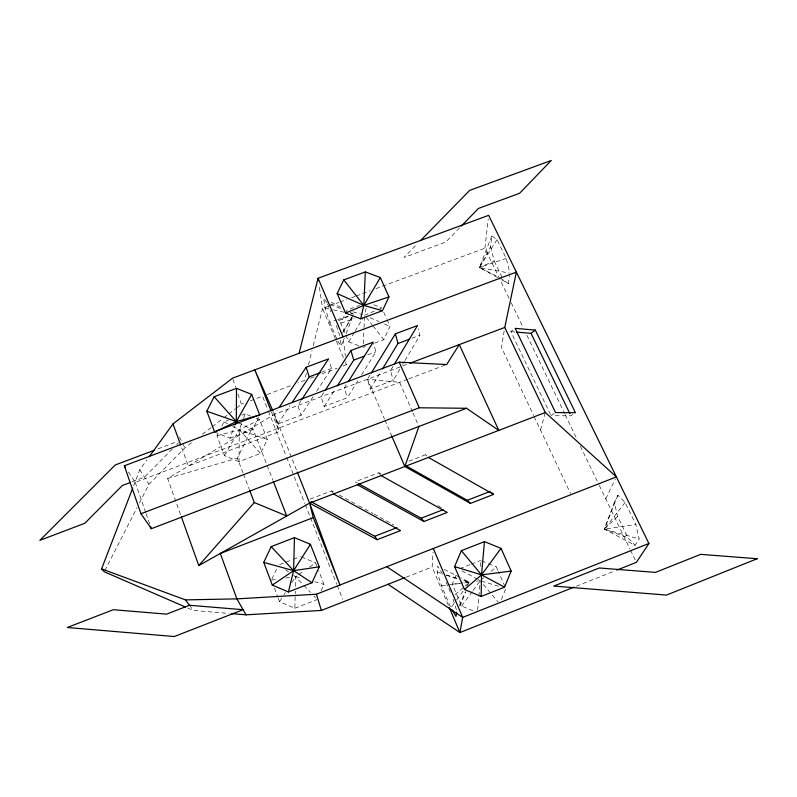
<?xml version="1.0" encoding="UTF-8"?>
<svg xmlns="http://www.w3.org/2000/svg" width="797" height="797" viewBox="0 0 797 797"><rect width="100%" height="100%" fill="white"/><g stroke="black" fill="none" stroke-linecap="round" stroke-linejoin="round"><path stroke-width="0.6" stroke-dasharray="3.98 2.99" d="M256.265 418.375L259.593 419.71L267.324 439.456L260.509 453.473L239.04 461.622L239.269 429.722L241.8 422.948M480.501 566.428L480.611 560.47L487.326 563.22M278.263 598.308L279.548 601.725L294.83 608.26L295.189 594.851M295.219 593.626L295.288 591.185M295.418 586.313L295.667 576.56L297.67 575.195M363.293 343.716L363.97 328.872M364.02 327.627L364.528 316.499M448.402 605.421L432.113 566.986L433.06 552.201M450.405 606.726L441.528 585.805L437.135 571.977L437.613 566L442.664 574.209M477.652 610.173L480.252 580.734L478.1 579.568M509.074 298.327L484.905 248.216L488.222 218.996M497.617 277.605L479.376 267.493L490.504 246.701L491.829 235.862L497.049 239.628L506.205 258.427L509.99 273.212M501.911 279.986L508.356 283.553L509.622 275.503M504.182 330.974L501.482 347.462L533.641 415.496M366.182 308.27L364.588 315.263L375.347 310.631M306.377 373.235L304.574 380.428L297.759 382.988M308.469 364.837L312.065 350.451M313.261 345.649L322.556 308.469L319.149 285.515M540.496 429.991L545.307 412.507M243.483 418.435L245.167 413.912L250.716 416.144M614.308 502.379L604.335 529.128L635.119 545.367L639.174 538.911L635.847 524.486L625.127 502.469L617.944 495.236L614.308 502.379L617.635 516.426L627.936 537.746L635.119 545.367M214.642 432.024L229.935 438.23L234.607 426.006M133.587 485.871L139.814 469.722L147.027 459.769M337.759 341.176L341.226 346.107L344.334 338.157M346.107 333.614L352.314 317.714M491.829 235.862L479.376 267.493L498.783 277.207M460.058 606.168L465.936 591.394M617.944 495.236L604.335 529.128L627.936 537.746M501.393 599.454L505.846 588.515L498.294 571.439M472.92 610.741L461.622 606.029L452.298 584.221L456.392 574.498M459.271 605.61L465.149 592.291M321.071 590.856L324.02 584.35L318.72 570.811M271.897 579.03L276.908 568.321M374.62 343.108L383.825 339.661L390.012 326.421L387.113 319.876M358.69 345.719L348.717 341.873L340.717 323.164L344.922 314.436M345.45 313.341L347.024 310.073L359.547 305.41M605.76 498.852L615.314 479.097M243.035 472.94L237.406 458.145L252.43 427.561L266.696 464.312M229.935 438.23L252.559 429.683L258.736 417.11M239.04 461.622L224.495 455.675L217.003 435.78L218.597 432.582M221.795 426.186L223.927 421.912L228.4 420.228M104.815 570.662L137.054 507.559M139.326 503.126L148.939 484.307L184.884 447.904L191.708 442.624M224.495 455.675L239.269 429.722L259.593 419.71M342.65 332.907L353.031 315.343L342.521 332.628M370.057 375.018L367.457 379.242L370.296 389.056L393.23 380.378L400.064 368.832M402.555 364.637L404.418 361.479M405.045 360.433L419.969 335.238L418.335 328.762M348.717 341.873L354.426 332.299M355.063 331.233L363.312 317.395M393.041 366.351L390.53 370.545L393.23 380.378M370.296 389.056L381.235 371.043M323.741 392.632L321.091 396.747L324.21 406.48L347.293 397.753L358.341 380M361.589 374.769L375.885 351.796L373.484 343.218M346.287 384.851L344.314 387.98L347.293 397.753M497.049 239.628L479.376 267.493L508.805 272.992M324.21 406.48L335.368 388.966M279.548 601.725L283.413 595.688M284.061 594.682L285.356 592.669M291.802 582.597L295.667 576.56L301.575 578.184M273.441 412.129L277.824 424.014L301.057 415.237L313.241 396.527M316.628 391.327L331.522 368.453L329.221 361.001M301.216 400.343L297.799 405.534L301.057 415.237M277.824 424.014L290.118 405.553M180.511 514.483L167.629 478.479L274.427 414.35L277.187 410.256M451.59 606.846L455.904 600.958M456.621 599.982L463.087 591.145M466.673 586.233L469.553 582.308L460.736 577.805M461.622 606.029L472.372 591.434M473.089 590.457L480.252 580.734L476.606 581.182M625.127 502.469L604.335 529.128L639.174 538.911M459.56 227.872L445.792 242.029L403.989 257.481L416.961 244.241M172.341 448.98L144.456 477.144L131.644 481.986M176.695 444.577L178.438 442.823M617.635 516.426L604.335 529.128L635.847 524.486M481.149 579.957L483.819 577.656M490.942 571.499L496.282 566.886L497.796 570.303M455.077 594.652L464.123 586.941M465.03 586.164L469.553 582.308L462.599 580.096M202.418 434.325L211.185 427.541M212.161 426.793L222.881 418.495M223.857 417.738L227.753 414.729M228.729 413.972L235.543 408.692M236.52 407.934L241.391 404.169L243.613 403.332M550.498 414.599L510.857 331.642L514.284 329.002M551.036 415.715L554.642 413.205M572.734 414.57L570.941 415.805L552.281 415.725M298.666 574.507L303.657 571.1M309.635 566.996L315.622 562.901L316.947 566.288M490.504 246.701L494.25 261.057L479.376 267.493L506.205 258.427M379.651 308.778L381.803 307.851L373.006 304.534M338.526 320.713L348.239 316.598M576.4 586.203L614.467 571.06M459.829 568.64L470.22 564.555M471.376 564.107L480.611 560.47M294.83 608.26L317.136 599.533M406.111 577.187L432.113 566.986M279.568 564.655L292.34 559.693M293.505 559.245L300.469 556.545M310.172 499.101L331.612 490.862L333.794 492.058M380.926 473.936L378.774 472.741L355.233 481.786L357.395 482.982M408.921 461.154L425.628 454.738L427.78 455.954M128.427 472.013L135.221 482.384L407.656 379.292M408.801 378.854L445.513 364.966M406.58 364.488L274.427 414.35L279.239 431.615L188.361 466.036L181.098 446.151M250.288 400.831L262.512 396.229L267.981 410.086M267.065 394.525L292.071 385.13M310.382 378.246L315.034 376.503M321.998 373.883L337.101 368.204M342.909 366.022L346.386 364.717L345.958 361.081M241.82 415.177L245.167 413.912M157.965 448.87L177.592 441.488M363.123 347.422L365.425 346.565M321.49 372.219L331.522 368.453M367.726 354.854L375.885 351.796M411.86 338.277L419.969 335.238M328.354 306.317L322.556 308.469L335.906 339.97M329.51 305.889L338.785 302.452M339.95 302.013L346.904 299.433M351.547 297.709L355.024 296.424M356.179 295.996L370.097 290.825M375.895 288.673L484.905 248.216M327.019 302.681L323.662 298.158L325.086 308.1L329.759 322.307L336.583 320.015M337.719 319.637L349.086 315.831M340.717 323.164L354.356 318.651M167.629 478.479L237.406 458.145M217.003 435.78L239.269 429.722L267.324 439.456M271.398 580.106L277.466 579.22M285.964 577.974L289.6 577.446M452.298 584.221L469.313 582.099M441.528 585.805L459.799 583.524M464.681 582.916L469.553 582.308L462.539 580.196M510.857 331.642L515.609 332.04M187.624 607.981L193.332 610.462L228.859 613.401M325.086 308.1L332.229 309.654M333.415 309.913L344.125 312.235M314.566 581.76L324.02 584.35M352.872 311.806L362.246 314.566M446.171 575.265L457.857 578.781M481.418 581.083L498.862 586.393M437.135 571.977L441.767 573.451M446.4 574.926L456.811 578.253M488.451 563.678L496.282 566.886M301.545 557.003L315.622 562.901M330.347 304.135L341.445 308.977M350.311 312.852L352.533 313.829M370.117 317.684L378.954 321.57M384.483 324L390.012 326.421M238.472 422.649L252.559 429.683M499.858 277.745L508.356 283.553M223.927 421.912L228.311 424.143M232.694 426.375L239.269 429.722L260.509 453.473M444.218 569.377L459.64 577.247M331.153 302.202L340.787 307.393M350.431 312.583L353.639 314.307M461.911 570.841L477.014 578.981M339.233 495.037L357.743 505.168M358.829 505.766L372.986 513.517M374.072 514.105L384.961 520.072M386.047 520.67L393.668 524.834M437.822 505.657L442.126 508.058M285.515 569.815L288.564 571.838M293.645 575.205L303.099 584.51M425.628 454.738L427.033 456.083M303.926 585.397L310.531 592.46M313.829 595.997L315.482 597.77M483.351 584.43L498.065 601.974M378.774 472.741L380.358 474.663M366.122 317.216L372.279 325.017M373.046 325.993L383.825 339.661M189.467 605.272L193.332 610.462M331.612 490.862L332.897 492.905M139.814 469.722L148.939 484.307M179.435 436.925L182.144 442.385M182.692 443.491L184.884 447.904M494.25 261.057L502.578 278.292M511.216 302.78L523.101 327.437M526.887 335.278L564.704 413.703M565.242 414.829L577.128 439.476M580.375 446.2L598.736 484.287M599.284 485.413L629.929 548.974M630.467 550.089L635.847 561.227M534.169 416.612L570.532 493.522M383.736 312.225L386.635 318.78M412.497 411.76L399.626 382.331L367.457 379.242L384.453 418.913M412.995 412.886L418.933 426.465M384.931 420.049L391.725 435.919M327.507 303.826L330.914 311.806M446.061 582.169L451.391 594.692M329.759 322.307L337.29 340.07M336.384 341.096L343.527 357.963M345.44 362.466L346.386 364.717M274.427 414.35L296.813 470.848M271.548 412.179L279.239 431.615M268.44 411.242L286.213 456.253M286.671 457.408L304.902 503.584M305.361 504.74L336.812 584.38M337.27 585.536L342.74 599.394M267.144 465.468L272.943 480.392M243.464 474.085L249.092 488.88M274.397 588.066L277.834 597.172M135.221 482.384L145.702 512.491M146.1 513.647L149.726 524.067M232.943 379.302L235.633 387.212M237.934 393.997L241.391 404.169M336.384 325.455L339.691 335.567M453.104 599.334L456.83 611.16M340.498 340.219L341.226 346.107M343.358 339.293L345.38 356.239"/><path stroke-width="1.2" d="M236.51 388.348L251.673 394.385L259.762 415.018L236.31 421.563L214.642 432.024L206.812 411.222L214.144 396.727L236.51 388.348L236.31 421.563L235.035 424.901M481.179 596.425L481.518 574.886L484.466 541.631L501.024 548.356L511.146 571.07L504.581 587.16L481.179 596.425L464.472 589.501L454.609 566.597L461.333 550.697L484.466 541.631M294.452 537.636L293.605 570.682L288.414 591.942L272.295 585.088L263.747 562.383L271.179 546.632L294.452 537.636L310.422 544.301L319.248 566.816L311.956 582.756L288.414 591.942M365.325 271.936L363.811 305.41L360.682 318.82L345.539 313.052L337.151 293.555L343.786 279.896L365.325 271.936L380.338 277.545L388.956 296.892L382.45 310.7L360.682 318.82M456.661 612.206L455.994 616.4L452.009 609.735M132.7 488.172L101.588 568.889L185.472 599.892L236.888 598.866L316.409 594.223L616.38 476.905L545.307 412.507L504.76 327.437L516.366 272.116L232.565 378.167L172.979 423.924L149.188 456.781M299.074 353.31L318.083 278.263L488.641 215.339L648.897 543.494L636.375 562.343L616.768 570.144M491.898 492.895L493.592 494.399L470.439 503.405L404.836 466.514L418.933 426.465M251.673 394.385L236.31 421.563L206.812 411.222M380.338 277.545L363.811 305.41L345.539 313.052M394.296 364.259L417.518 325.525L395.392 333.823L371.362 372.906M382.52 368.921L397.962 343.507L409.538 339.153M348.249 381.733L373.185 342.142L350.909 350.491L325.066 390.58M337.33 385.868L353.738 360.114L364.229 356.169M310.422 544.301L293.605 570.682L272.295 585.088M301.904 399.307L328.563 358.869L306.148 367.268L279.249 407.187M292.16 402.475L309.236 376.832L320.384 372.637M501.024 548.356L481.518 574.886L464.472 589.501M181.347 516.805L198.802 565.581L254.293 502.548L249.531 490.025M461.274 226.099L478.479 208.415L519.594 193.282L551.275 160.466L469.712 190.373L420.417 240.704M516.795 332.14L531.041 333.325L535.305 330.097L575.424 412.726L555.549 412.577L515.141 328.344L535.305 330.097M198.802 565.581L309.605 503.126L545.307 412.507M648.897 543.494L462.668 617.386L386.774 566.707M574.089 587.12L459.899 632.549L388.019 584.291M231.309 613.61L246.014 614.826L321.36 610.442L404.976 577.636M189.467 605.272L166.603 614.148L113.304 609.715L67.317 627.498L174.304 636.534L243.075 609.695L189.467 605.272L185.472 599.892M311.149 501.721L374.789 536.251L396.916 527.654M358.481 483.58L421.185 518.219L443.112 509.701M405.494 465.548L467.281 500.307L490.215 491.4M297.271 472.003L309.605 503.126L377.091 539.708L400.542 530.593L333.535 493.931M357.385 484.755L423.924 521.497L447.217 512.431L381.145 475.62M313.271 517.612L339.94 585.018L309.605 503.126L313.271 517.612L220.301 553.467L236.888 598.866L246.014 614.826M151.34 528.7L466.524 408.283L498.792 430.39L459.291 344.603L446.659 364.528L399.207 362.187L124.342 465.797L140.959 513.736L151.34 528.7L150.533 526.389M140.959 513.736L419.262 407.775L466.524 408.283M130.489 482.424L122.339 485.503L84.811 523.28L39.85 540.356L115.266 464.96L154.508 450.175M410.017 363.193L504.76 327.437M388.956 296.892L363.811 305.41L337.151 293.555M319.248 566.816L293.605 570.682L263.747 562.383M511.146 571.07L481.518 574.886L454.609 566.597M382.45 310.7L363.811 305.41L343.786 279.896M254.293 502.548L286.771 515.998L273.391 481.547M185.332 606.985L104.248 571.768L101.588 568.889M238.472 422.649L236.31 421.563L214.144 396.727M504.581 587.16L481.518 574.886L461.333 550.697M428.437 457.438L493.592 494.399M311.956 582.756L293.605 570.682L271.179 546.632M467.281 500.307L470.439 503.405M421.185 518.219L423.924 521.497M374.789 536.251L377.091 539.708M124.342 465.797L125.707 467.869M531.041 333.325L569.865 413.573M272.953 411.013L254.801 369.858L271.1 411.033M399.207 362.187L419.262 407.775M391.725 435.919L404.836 466.514M343.069 336.872L318.083 278.263L318.441 280.683M433.299 548.505L462.668 617.386L459.899 632.549L449.359 607.683M172.979 423.924L180.67 444.975M306.148 367.268L309.236 376.832M316.409 594.223L321.36 610.442M350.909 350.491L353.738 360.114M395.392 333.823L397.962 343.507M757.15 558.727L666.491 595.08L553.736 586.074L599.304 567.982L655.463 572.395L700.683 554.353L757.15 558.727"/></g></svg>
